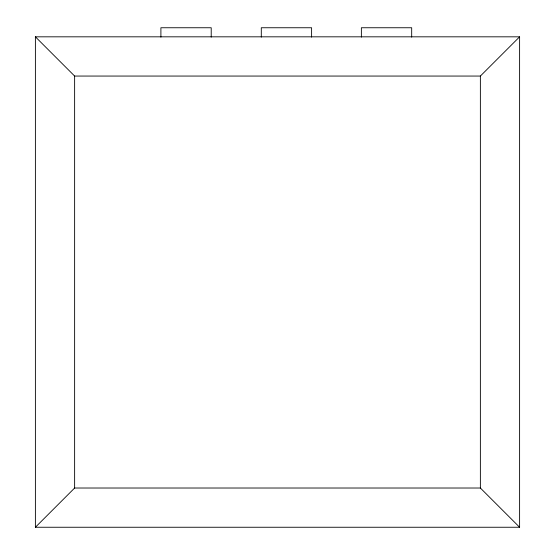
<?xml version="1.0" encoding="UTF-8"?>
<svg xmlns="http://www.w3.org/2000/svg" width="555" height="555" viewBox="0 0 555 555"><rect width="100%" height="100%" fill="white"/><g stroke="black" fill="none" stroke-linecap="round" stroke-linejoin="round"><path stroke-width="0.83" d="M519.605 527.25L480.373 488.018L480.373 76.056L519.605 36.824L35.395 36.824L35.395 527.25L519.605 527.25L519.605 36.824M35.395 527.25L74.627 488.018L74.627 76.056L35.395 36.824M74.627 76.056L480.373 76.056M74.627 488.018L480.373 488.018M411.685 37.13L411.685 27.75L361.374 27.75L361.374 37.13M311.605 37.13L311.605 27.75L261.294 27.75L261.294 37.13M211.212 37.13L211.212 27.75L160.901 27.75L160.901 37.13"/></g></svg>
